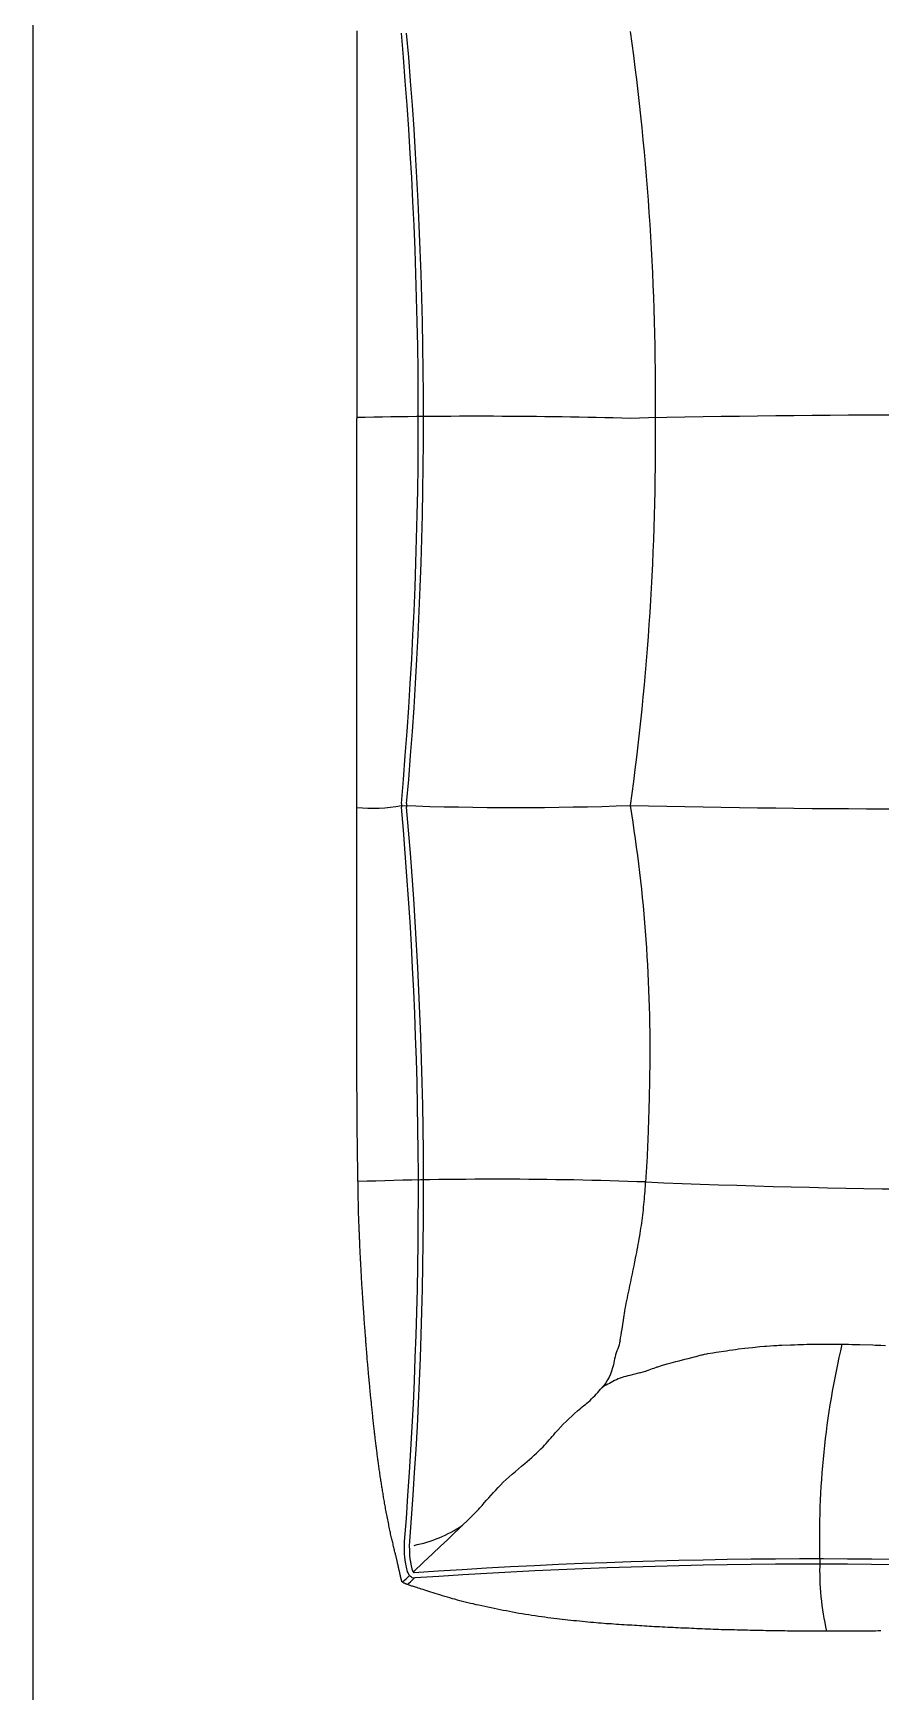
# Model space of a CAD drawing. Extents: x 185064 to 343242, y -369192 to -264966.
# Drawn here: x 227647 to 228468, y -293222 to -291615 of the extents above; entities that cross this region are included whole.
import ezdxf

# ---------------------------------------------------------------- set-up
doc = ezdxf.new("R2010")
doc.units = 0
doc.layers.add('01-12-Low Furniture', color=2, linetype='Continuous')
doc.layers.add('打印框', color=4, linetype='Continuous')

# ---------------------------------------------------------------- blocks, each defined once
blk = doc.blocks.new('332344')
at = {"layer": '01-12-Low Furniture', "color": 3}
for p, q in [((234947.4, -291613), (234947.4, -291988.4)), ((234947.4, -292363.9), (234947.4, -291988.4)), ((234947.4, -292365.3), (234947.4, -292363.9)), ((234947.4, -292366.7), (234947.4, -292365.3)), ((234947.4, -292368.1), (234947.4, -292366.7)), ((234947.4, -292369.5), (234947.4, -292368.1)), ((234947.4, -292370.8), (234947.4, -292369.5)), ((234947.4, -292622), (234947.4, -292370.8)), ((234947.4, -292623.3), (234947.4, -292622)), ((234947.4, -292624.6), (234947.4, -292623.3)), ((234947.4, -292625.8), (234947.4, -292624.6)), ((234947.4, -292627), (234947.4, -292625.8)), ((234947.4, -292628.3), (234947.4, -292627)), ((234947.5, -292629.5), (234947.4, -292628.3)), ((234947.5, -292630.6), (234947.5, -292629.5)), ((234947.5, -292631.8), (234947.5, -292630.6)), ((234947.5, -292633), (234947.5, -292631.8)), ((234947.5, -292634.2), (234947.5, -292633)), ((234947.5, -292635.4), (234947.5, -292634.2)), ((234947.5, -292636.6), (234947.5, -292635.4)), ((234947.5, -292637.9), (234947.5, -292636.6)), ((234947.5, -292639.1), (234947.5, -292637.9)), ((234947.5, -292640.4), (234947.5, -292639.1)), ((234947.6, -292641.7), (234947.5, -292640.4)), ((234947.6, -292643), (234947.6, -292641.7)), ((234947.6, -292644.4), (234947.6, -292643)), ((234947.6, -292645.7), (234947.6, -292644.4)), ((234947.6, -292647), (234947.6, -292645.7)), ((234947.6, -292648.4), (234947.6, -292647)), ((234947.6, -292649.7), (234947.6, -292648.4)), ((234947.6, -292651), (234947.6, -292649.7)), ((234947.6, -292652.3), (234947.6, -292651)), ((234947.7, -292653.6), (234947.6, -292652.3)), ((234947.7, -292654.9), (234947.7, -292653.6)), ((234947.7, -292656.1), (234947.7, -292654.9)), ((234947.7, -292657.4), (234947.7, -292656.1)), ((234947.7, -292658.7), (234947.7, -292657.4)), ((234947.7, -292659.9), (234947.7, -292658.7)), ((234947.7, -292661.2), (234947.7, -292659.9)), ((234947.7, -292662.5), (234947.7, -292661.2)), ((234947.8, -292663.7), (234947.7, -292662.5)), ((234947.8, -292665), (234947.8, -292663.7)), ((234947.8, -292666.3), (234947.8, -292665)), ((234947.8, -292667.6), (234947.8, -292666.3)), ((234947.8, -292669), (234947.8, -292667.6)), ((234947.8, -292670.3), (234947.8, -292669)), ((234947.8, -292671.7), (234947.8, -292670.3)), ((234947.8, -292673.1), (234947.8, -292671.7)), ((234947.8, -292674.4), (234947.8, -292673.1)), ((234947.9, -292675.8), (234947.8, -292674.4)), ((234947.9, -292677.2), (234947.9, -292675.8)), ((234947.9, -292678.5), (234947.9, -292677.2)), ((234947.9, -292679.8), (234947.9, -292678.5)), ((234947.9, -292681.1), (234947.9, -292679.8)), ((234947.9, -292682.4), (234947.9, -292681.1)), ((234947.9, -292683.6), (234947.9, -292682.4)), ((234947.9, -292684.8), (234947.9, -292683.6)), ((234948, -292686), (234947.9, -292684.8)), ((234948, -292687.2), (234948, -292686)), ((234948, -292688.4), (234948, -292687.2)), ((234948, -292689.6), (234948, -292688.4)), ((234948, -292690.8), (234948, -292689.6)), ((234948, -292692), (234948, -292690.8)), ((234948.1, -292693.3), (234948, -292692)), ((234948.1, -292694.5), (234948.1, -292693.3)), ((234948.1, -292695.7), (234948.1, -292694.5)), ((234948.1, -292697), (234948.1, -292695.7)), ((234948.1, -292698.2), (234948.1, -292697)), ((234948.1, -292699.4), (234948.1, -292698.2)), ((234948.1, -292700.7), (234948.1, -292699.4)), ((234948.2, -292701.9), (234948.1, -292700.7)), ((234948.2, -292703.2), (234948.2, -292701.9)), ((234948.2, -292704.4), (234948.2, -292703.2)), ((234948.2, -292705.7), (234948.2, -292704.4)), ((234948.2, -292706.9), (234948.2, -292705.7)), ((234948.2, -292708.2), (234948.2, -292706.9)), ((234948.3, -292709.5), (234948.2, -292708.2)), ((234948.3, -292710.7), (234948.3, -292709.5)), ((234948.3, -292712), (234948.3, -292710.7)), ((234948.3, -292713.3), (234948.3, -292712)), ((234948.3, -292714.6), (234948.3, -292713.3)), ((234948.4, -292715.9), (234948.3, -292714.6)), ((234948.4, -292717.2), (234948.4, -292715.9)), ((234948.4, -292718.5), (234948.4, -292717.2)), ((234948.4, -292719.7), (234948.4, -292718.5)), ((234948.4, -292721), (234948.4, -292719.7)), ((234948.5, -292722.2), (234948.4, -292721)), ((234948.5, -292723.5), (234948.5, -292722.2)), ((234948.5, -292724.7), (234948.5, -292723.5)), ((234948.5, -292726), (234948.5, -292724.7)), ((234948.5, -292727.3), (234948.5, -292726)), ((234948.6, -292728.6), (234948.5, -292727.3)), ((234948.6, -292729.9), (234948.6, -292728.6)), ((234948.6, -292731.2), (234948.6, -292729.9)), ((234948.6, -292732.6), (234948.6, -292731.2)), ((234948.6, -292734), (234948.6, -292732.6)), ((234948.7, -292735.4), (234948.6, -292734)), ((234948.7, -292736.7), (234948.7, -292735.4)), ((234948.7, -292738.1), (234948.7, -292736.7)), ((234948.7, -292739.5), (234948.7, -292738.1)), ((234948.7, -292740.8), (234948.7, -292739.5)), ((234948.8, -292742.1), (234948.7, -292740.8)), ((234948.8, -292743.4), (234948.8, -292742.1)), ((234948.8, -292744.7), (234948.8, -292743.4)), ((234948.8, -292745.9), (234948.8, -292744.7)), ((234948.9, -292747.2), (234948.8, -292745.9)), ((234948.9, -292748.4), (234948.9, -292747.2)), ((234948.9, -292749.6), (234948.9, -292748.4)), ((234949, -292750.8), (234948.9, -292749.6)), ((234949, -292752), (234949, -292750.8)), ((234949, -292753.2), (234949, -292752)), ((234949, -292754.4), (234949, -292753.2)), ((234949.1, -292755.6), (234949, -292754.4)), ((234949.1, -292756.8), (234949.1, -292755.6)), ((234949.1, -292758), (234949.1, -292756.8)), ((234949.2, -292759.2), (234949.1, -292758)), ((234949.2, -292760.5), (234949.2, -292759.2)), ((234949.3, -292761.7), (234949.2, -292760.5)), ((234949.3, -292763), (234949.3, -292761.7)), ((234949.4, -292764.3), (234949.3, -292763)), ((234949.4, -292765.6), (234949.4, -292764.3)), ((234949.5, -292766.9), (234949.4, -292765.6)), ((234949.5, -292768.2), (234949.5, -292766.9)), ((234949.6, -292769.6), (234949.5, -292768.2)), ((234949.6, -292770.9), (234949.6, -292769.6)), ((234949.7, -292772.2), (234949.6, -292770.9)), ((234949.7, -292773.5), (234949.7, -292772.2)), ((234949.8, -292774.8), (234949.7, -292773.5)), ((234949.8, -292776.1), (234949.8, -292774.8)), ((234949.9, -292777.3), (234949.8, -292776.1)), ((234949.9, -292778.6), (234949.9, -292777.3)), ((234950, -292779.9), (234949.9, -292778.6)), ((234950, -292781.1), (234950, -292779.9)), ((234950.1, -292782.3), (234950, -292781.1)), ((234950.1, -292783.5), (234950.1, -292782.3)), ((234950.2, -292784.7), (234950.1, -292783.5)), ((234950.2, -292785.9), (234950.2, -292784.7)), ((234950.3, -292787.1), (234950.2, -292785.9)), ((234950.3, -292788.3), (234950.3, -292787.1)), ((234950.4, -292789.5), (234950.3, -292788.3)), ((234950.4, -292790.8), (234950.4, -292789.5)), ((234950.5, -292792), (234950.4, -292790.8)), ((234950.6, -292793.3), (234950.5, -292792)), ((234950.6, -292794.6), (234950.6, -292793.3)), ((234950.7, -292795.9), (234950.6, -292794.6)), ((234950.7, -292797.2), (234950.7, -292795.9)), ((234950.8, -292798.5), (234950.7, -292797.2)), ((234950.9, -292799.7), (234950.8, -292798.5)), ((234950.9, -292801), (234950.9, -292799.7)), ((234951, -292802.2), (234950.9, -292801)), ((234951, -292803.3), (234951, -292802.2)), ((234951.1, -292804.5), (234951, -292803.3)), ((234951.2, -292805.6), (234951.1, -292804.5)), ((234951.2, -292806.7), (234951.2, -292805.6)), ((234951.3, -292807.9), (234951.2, -292806.7)), ((234951.3, -292809), (234951.3, -292807.9)), ((234951.4, -292810.2), (234951.3, -292809)), ((234951.5, -292811.4), (234951.4, -292810.2)), ((234951.5, -292812.6), (234951.5, -292811.4)), ((234951.6, -292813.8), (234951.5, -292812.6)), ((234951.7, -292815.1), (234951.6, -292813.8)), ((234951.7, -292816.4), (234951.7, -292815.1)), ((234951.8, -292817.7), (234951.7, -292816.4)), ((234951.9, -292819), (234951.8, -292817.7)), ((234952, -292820.3), (234951.9, -292819)), ((234952, -292821.7), (234952, -292820.3)), ((234952.1, -292823), (234952, -292821.7)), ((234952.2, -292824.3), (234952.1, -292823)), ((234952.3, -292825.7), (234952.2, -292824.3)), ((234952.4, -292827), (234952.3, -292825.7)), ((234952.4, -292828.4), (234952.4, -292827)), ((234952.5, -292829.7), (234952.4, -292828.4)), ((234952.6, -292831), (234952.5, -292829.7)), ((234952.7, -292832.3), (234952.6, -292831)), ((234952.8, -292833.7), (234952.7, -292832.3)), ((234952.9, -292834.9), (234952.8, -292833.7)), ((234953, -292836.2), (234952.9, -292834.9)), ((234953, -292837.5), (234953, -292836.2)), ((234953.1, -292838.8), (234953, -292837.5)), ((234953.2, -292840), (234953.1, -292838.8)), ((234953.3, -292841.3), (234953.2, -292840)), ((234953.4, -292842.6), (234953.3, -292841.3)), ((234953.5, -292843.8), (234953.4, -292842.6)), ((234953.5, -292845.1), (234953.5, -292843.8)), ((234953.6, -292846.4), (234953.5, -292845.1)), ((234953.7, -292847.7), (234953.6, -292846.4)), ((234953.8, -292849.1), (234953.7, -292847.7)), ((234953.9, -292850.5), (234953.8, -292849.1)), ((234954, -292851.9), (234953.9, -292850.5)), ((234954.1, -292853.4), (234954, -292851.9)), ((234954.2, -292854.9), (234954.1, -292853.4)), ((234954.3, -292856.4), (234954.2, -292854.9)), ((234954.4, -292857.9), (234954.3, -292856.4)), ((234954.5, -292859.4), (234954.4, -292857.9)), ((234954.6, -292860.9), (234954.5, -292859.4)), ((234954.7, -292862.4), (234954.6, -292860.9)), ((234954.8, -292863.8), (234954.7, -292862.4)), ((234954.9, -292865.2), (234954.8, -292863.8)), ((234955, -292866.5), (234954.9, -292865.2)), ((234955.1, -292867.8), (234955, -292866.5)), ((234955.2, -292869), (234955.1, -292867.8)), ((234955.3, -292870.2), (234955.2, -292869)), ((234955.4, -292871.4), (234955.3, -292870.2)), ((234955.5, -292872.5), (234955.4, -292871.4)), ((234955.5, -292873.7), (234955.5, -292872.5)), ((234955.6, -292874.8), (234955.5, -292873.7)), ((234955.7, -292876), (234955.6, -292874.8)), ((234955.8, -292877.1), (234955.7, -292876)), ((234955.9, -292878.2), (234955.8, -292877.1)), ((234956, -292879.4), (234955.9, -292878.2)), ((234956, -292880.5), (234956, -292879.4)), ((234956.1, -292881.7), (234956, -292880.5)), ((234956.2, -292882.8), (234956.1, -292881.7)), ((234956.3, -292884), (234956.2, -292882.8)), ((234956.4, -292885.2), (234956.3, -292884)), ((234956.5, -292886.4), (234956.4, -292885.2)), ((234956.6, -292887.6), (234956.5, -292886.4)), ((234956.7, -292888.8), (234956.6, -292887.6)), ((234956.8, -292890), (234956.7, -292888.8)), ((234956.9, -292891.3), (234956.8, -292890)), ((234957, -292892.6), (234956.9, -292891.3)), ((234957.1, -292893.9), (234957, -292892.6)), ((234957.2, -292895.2), (234957.1, -292893.9)), ((234957.3, -292896.6), (234957.2, -292895.2)), ((234957.4, -292897.9), (234957.3, -292896.6)), ((234957.5, -292899.3), (234957.4, -292897.9)), ((234957.6, -292900.6), (234957.5, -292899.3)), ((234957.7, -292901.9), (234957.6, -292900.6)), ((234957.8, -292903.1), (234957.7, -292901.9)), ((234958, -292904.4), (234957.8, -292903.1)), ((234958.1, -292905.6), (234958, -292904.4)), ((234958.2, -292906.8), (234958.1, -292905.6)), ((234958.3, -292908), (234958.2, -292906.8)), ((234958.4, -292909.2), (234958.3, -292908)), ((234958.5, -292910.5), (234958.4, -292909.2)), ((234958.6, -292911.8), (234958.5, -292910.5)), ((234958.7, -292913.2), (234958.6, -292911.8)), ((234958.9, -292914.7), (234958.7, -292913.2)), ((234959, -292916.2), (234958.9, -292914.7)), ((234959.2, -292917.8), (234959, -292916.2)), ((234959.3, -292919.4), (234959.2, -292917.8)), ((234959.4, -292921), (234959.3, -292919.4)), ((234959.6, -292922.5), (234959.4, -292921)), ((234959.7, -292924.1), (234959.6, -292922.5)), ((234959.9, -292925.5), (234959.7, -292924.1)), ((234960, -292926.9), (234959.9, -292925.5)), ((234960.1, -292928.3), (234960, -292926.9)), ((234960.3, -292929.6), (234960.1, -292928.3)), ((234960.4, -292930.8), (234960.3, -292929.6)), ((234960.5, -292932), (234960.4, -292930.8)), ((234960.6, -292933.2), (234960.5, -292932)), ((234960.7, -292934.4), (234960.6, -292933.2)), ((234960.8, -292935.5), (234960.7, -292934.4)), ((234961, -292936.7), (234960.8, -292935.5)), ((234961.1, -292938), (234961, -292936.7)), ((234961.2, -292939.2), (234961.1, -292938)), ((234961.3, -292940.5), (234961.2, -292939.2)), ((234961.5, -292941.7), (234961.3, -292940.5)), ((234961.6, -292943), (234961.5, -292941.7)), ((234961.8, -292944.4), (234961.6, -292943)), ((234961.9, -292945.7), (234961.8, -292944.4)), ((234962, -292947.1), (234961.9, -292945.7)), ((234962.2, -292948.5), (234962, -292947.1)), ((234962.3, -292950), (234962.2, -292948.5)), ((234962.5, -292951.4), (234962.3, -292950)), ((234962.7, -292952.9), (234962.5, -292951.4)), ((234962.8, -292954.3), (234962.7, -292952.9)), ((234963, -292955.8), (234962.8, -292954.3)), ((234963.1, -292957.2), (234963, -292955.8)), ((234963.3, -292958.6), (234963.1, -292957.2)), ((234963.4, -292960.1), (234963.3, -292958.6)), ((234963.6, -292961.4), (234963.4, -292960.1)), ((234963.7, -292962.8), (234963.6, -292961.4)), ((234963.9, -292964.1), (234963.7, -292962.8)), ((234964, -292965.4), (234963.9, -292964.1)), ((234964.2, -292966.7), (234964, -292965.4)), ((234964.3, -292968), (234964.2, -292966.7)), ((234964.4, -292969.2), (234964.3, -292968)), ((234964.6, -292970.3), (234964.4, -292969.2)), ((234964.7, -292971.5), (234964.6, -292970.3)), ((234964.8, -292972.6), (234964.7, -292971.5)), ((234964.9, -292973.7), (234964.8, -292972.6)), ((234965.1, -292974.9), (234964.9, -292973.7)), ((234965.2, -292976), (234965.1, -292974.9)), ((234965.3, -292977.1), (234965.2, -292976)), ((234965.5, -292978.3), (234965.3, -292977.1)), ((234965.6, -292979.5), (234965.5, -292978.3)), ((234965.8, -292980.7), (234965.6, -292979.5)), ((234965.9, -292981.9), (234965.8, -292980.7)), ((234966.1, -292983.1), (234965.9, -292981.9)), ((234966.2, -292984.4), (234966.1, -292983.1)), ((234966.4, -292985.6), (234966.2, -292984.4)), ((234966.5, -292986.8), (234966.4, -292985.6)), ((234966.7, -292988), (234966.5, -292986.8)), ((234966.8, -292989.2), (234966.7, -292988)), ((234967, -292990.4), (234966.8, -292989.2)), ((234967.1, -292991.6), (234967, -292990.4)), ((234967.3, -292992.7), (234967.1, -292991.6)), ((234967.4, -292993.9), (234967.3, -292992.7)), ((234967.6, -292995), (234967.4, -292993.9)), ((234967.7, -292996.2), (234967.6, -292995)), ((234967.9, -292997.3), (234967.7, -292996.2)), ((234968, -292998.4), (234967.9, -292997.3)), ((234968.2, -292999.5), (234968, -292998.4)), ((234968.3, -293000.6), (234968.2, -292999.5)), ((234968.5, -293001.8), (234968.3, -293000.6)), ((234968.7, -293003), (234968.5, -293001.8)), ((234968.8, -293004.2), (234968.7, -293003)), ((234969, -293005.4), (234968.8, -293004.2)), ((234969.2, -293006.7), (234969, -293005.4)), ((234969.4, -293008.1), (234969.2, -293006.7)), ((234969.6, -293009.5), (234969.4, -293008.1)), ((234969.8, -293010.9), (234969.6, -293009.5)), ((234970, -293012.2), (234969.8, -293010.9)), ((234970.2, -293013.6), (234970, -293012.2)), ((234970.4, -293015), (234970.2, -293013.6)), ((234970.6, -293016.4), (234970.4, -293015)), ((234970.8, -293017.7), (234970.6, -293016.4)), ((234971, -293018.9), (234970.8, -293017.7)), ((234971.2, -293020.2), (234971, -293018.9)), ((234971.4, -293021.4), (234971.2, -293020.2)), ((234971.6, -293022.6), (234971.4, -293021.4)), ((234971.8, -293023.8), (234971.6, -293022.6)), ((234972, -293025), (234971.8, -293023.8)), ((234972.2, -293026.2), (234972, -293025)), ((234972.4, -293027.5), (234972.2, -293026.2)), ((234972.6, -293028.7), (234972.4, -293027.5)), ((234972.8, -293030), (234972.6, -293028.7)), ((234973, -293031.3), (234972.8, -293030)), ((234973.2, -293032.6), (234973, -293031.3)), ((234973.4, -293033.9), (234973.2, -293032.6)), ((234973.6, -293035.3), (234973.4, -293033.9)), ((234973.9, -293036.6), (234973.6, -293035.3)), ((234974.1, -293037.9), (234973.9, -293036.6)), ((234974.3, -293039.3), (234974.1, -293037.9)), ((234974.6, -293040.6), (234974.3, -293039.3)), ((234974.8, -293042), (234974.6, -293040.6)), ((234975.1, -293043.4), (234974.8, -293042)), ((234975.3, -293044.8), (234975.1, -293043.4)), ((234975.6, -293046.3), (234975.3, -293044.8)), ((234975.9, -293047.8), (234975.6, -293046.3)), ((234976.2, -293049.3), (234975.9, -293047.8)), ((234976.5, -293050.8), (234976.2, -293049.3)), ((234976.8, -293052.4), (234976.5, -293050.8)), ((234977.1, -293053.9), (234976.8, -293052.4)), ((234977.4, -293055.5), (234977.1, -293053.9)), ((234977.7, -293057), (234977.4, -293055.5)), ((234978, -293058.5), (234977.7, -293057)), ((234978.3, -293060), (234978, -293058.5)), ((234978.6, -293061.4), (234978.3, -293060)), ((234978.9, -293062.8), (234978.6, -293061.4)), ((234979.1, -293064.2), (234978.9, -293062.8)), ((234979.4, -293065.5), (234979.1, -293064.2)), ((234979.7, -293066.8), (234979.4, -293065.5)), ((234980, -293068), (234979.7, -293066.8)), ((234980.2, -293069.3), (234980, -293068)), ((234980.5, -293070.5), (234980.2, -293069.3)), ((234980.8, -293071.7), (234980.5, -293070.5)), ((234981.1, -293073), (234980.8, -293071.7)), ((234981.3, -293074.2), (234981.1, -293073)), ((234981.6, -293075.4), (234981.3, -293074.2)), ((234981.9, -293076.5), (234981.6, -293075.4)), ((234982.2, -293077.7), (234981.9, -293076.5)), ((234982.5, -293078.9), (234982.2, -293077.7)), ((234982.7, -293080.1), (234982.5, -293078.9)), ((234983, -293081.3), (234982.7, -293080.1)), ((234983.3, -293082.4), (234983, -293081.3)), ((234983.6, -293083.6), (234983.3, -293082.4)), ((234983.9, -293084.7), (234983.6, -293083.6)), ((234984.1, -293085.7), (234983.9, -293084.7)), ((234984.4, -293086.8), (234984.1, -293085.7)), ((234984.6, -293087.7), (234984.4, -293086.8)), ((234984.8, -293088.6), (234984.6, -293087.7)), ((234985, -293089.4), (234984.8, -293088.6)), ((234985.2, -293090.2), (234985, -293089.4)), ((234985.4, -293090.8), (234985.2, -293090.2)), ((234985.5, -293091.5), (234985.4, -293090.8)), ((234985.7, -293092.1), (234985.5, -293091.5)), ((234985.8, -293092.7), (234985.7, -293092.1)), ((234986, -293093.2), (234985.8, -293092.7)), ((234986.1, -293093.7), (234986, -293093.2)), ((234986.2, -293094.3), (234986.1, -293093.7)), ((234986.3, -293094.8), (234986.2, -293094.3)), ((234986.5, -293095.4), (234986.3, -293094.8)), ((234986.6, -293095.9), (234986.5, -293095.4)), ((234986.7, -293096.5), (234986.6, -293095.9)), ((234986.9, -293097.2), (234986.7, -293096.5)), ((234987, -293097.8), (234986.9, -293097.2)), ((234987.2, -293098.6), (234987, -293097.8)), ((234987.4, -293099.4), (234987.2, -293098.6)), ((234987.6, -293100.2), (234987.4, -293099.4)), ((234987.8, -293101), (234987.6, -293100.2)), ((234987.9, -293101.9), (234987.8, -293101)), ((234988.1, -293102.8), (234987.9, -293101.9)), ((234988.3, -293103.6), (234988.1, -293102.8)), ((234988.5, -293104.5), (234988.3, -293103.6)), ((234988.7, -293105.2), (234988.5, -293104.5)), ((234988.8, -293105.9), (234988.7, -293105.2)), ((234989, -293106.6), (234988.8, -293105.9)), ((234989.1, -293107.2), (234989, -293106.6)), ((234989.2, -293107.8), (234989.1, -293107.2)), ((234989.4, -293108.3), (234989.2, -293107.8)), ((234989.5, -293108.7), (234989.4, -293108.3)), ((234989.5, -293109.2), (234989.5, -293108.7)), ((234989.6, -293109.5), (234989.5, -293109.2)), ((234989.7, -293109.9), (234989.6, -293109.5)), ((234989.8, -293110.2), (234989.7, -293109.9)), ((234989.8, -293110.5), (234989.8, -293110.2)), ((234989.9, -293110.7), (234989.8, -293110.5)), ((234990, -293111), (234989.9, -293110.7)), ((234990, -293111.2), (234990, -293111)), ((234990.1, -293111.4), (234990, -293111.2)), ((234990.1, -293111.6), (234990.1, -293111.4)), ((234990.1, -293111.8), (234990.1, -293111.6)), ((234990.2, -293112), (234990.1, -293111.8)), ((234990.2, -293112.2), (234990.2, -293112)), ((234990.3, -293112.3), (234990.2, -293112.2)), ((234990.3, -293112.5), (234990.3, -293112.3)), ((234990.4, -293112.7), (234990.3, -293112.5)), ((234990.4, -293112.9), (234990.4, -293112.7)), ((234990.5, -293113.1), (234990.4, -293112.9)), ((234990.5, -293113.3), (234990.5, -293113.1)), ((234990.6, -293113.5), (234990.5, -293113.3)), ((234990.6, -293113.7), (234990.6, -293113.5)), ((234990.7, -293113.9), (234990.6, -293113.7)), ((234990.7, -293114.1), (234990.7, -293113.9)), ((234990.8, -293114.3), (234990.7, -293114.1)), ((234990.8, -293114.5), (234990.8, -293114.3)), ((234990.9, -293114.7), (234990.8, -293114.5)), ((234990.9, -293114.8), (234990.9, -293114.7)), ((234991, -293114.9), (234990.9, -293114.8)), ((234991, -293115), (234991, -293114.9)), ((234991, -293115.1), (234991, -293115)), ((234991.1, -293115.2), (234991, -293115.1)), ((234991.1, -293115.3), (234991.1, -293115.2)), ((234991.2, -293115.3), (234991.1, -293115.3)), ((234991.2, -293115.4), (234991.2, -293115.3)), ((234991.2, -293115.5), (234991.2, -293115.4)), ((234991.3, -293115.5), (234991.2, -293115.5)), ((234991.3, -293115.6), (234991.3, -293115.5)), ((234991.4, -293115.6), (234991.3, -293115.6)), ((234991.4, -293115.7), (234991.4, -293115.6)), ((234991.5, -293115.8), (234991.4, -293115.7)), ((234991.6, -293115.9), (234991.5, -293115.8)), ((234991.5, -293115.8), (234991.5, -293115.8)), ((234991.7, -293116), (234991.6, -293115.9)), ((234991.6, -293115.9), (234991.6, -293115.9)), ((234991.8, -293116.1), (234991.7, -293116)), ((234991.7, -293116), (234991.7, -293116)), ((234991.9, -293116.1), (234991.8, -293116.1)), ((234991.9, -293116.2), (234991.9, -293116.1)), ((234992, -293116.3), (234991.9, -293116.2)), ((234992.1, -293116.3), (234992, -293116.3)), ((234992.3, -293116.4), (234992.1, -293116.3)), ((234992.4, -293116.5), (234992.3, -293116.4)), ((234992.6, -293116.6), (234992.4, -293116.5)), ((234992.8, -293116.7), (234992.6, -293116.6)), ((234992.9, -293116.8), (234992.8, -293116.7)), ((234993.1, -293116.9), (234992.9, -293116.8)), ((234993.3, -293117), (234993.1, -293116.9)), ((234993.5, -293117.1), (234993.3, -293117)), ((234993.7, -293117.2), (234993.5, -293117.1)), ((234994, -293117.3), (234993.7, -293117.2)), ((234994.2, -293117.4), (234994, -293117.3)), ((234994.4, -293117.5), (234994.2, -293117.4)), ((234994.7, -293117.6), (234994.4, -293117.5)), ((234994.9, -293117.7), (234994.7, -293117.6)), ((234995.2, -293117.8), (234994.9, -293117.7)), ((234995.5, -293117.9), (234995.2, -293117.8)), ((234995.8, -293118), (234995.5, -293117.9)), ((234996.2, -293118.2), (234995.8, -293118)), ((234996.6, -293118.3), (234996.2, -293118.2)), ((234997, -293118.4), (234996.6, -293118.3)), ((234997.5, -293118.6), (234997, -293118.4)), ((234998, -293118.8), (234997.5, -293118.6)), ((234998.6, -293119), (234998, -293118.8)), ((234999.2, -293119.2), (234998.6, -293119)), ((234999.9, -293119.4), (234999.2, -293119.2)), ((235000.6, -293119.7), (234999.9, -293119.4)), ((235001.5, -293120), (235000.6, -293119.7)), ((235002.4, -293120.3), (235001.5, -293120)), ((235003.4, -293120.6), (235002.4, -293120.3)), ((235004.4, -293120.9), (235003.4, -293120.6)), ((235005.6, -293121.3), (235004.4, -293120.9)), ((235006.9, -293121.7), (235005.6, -293121.3)), ((235008.4, -293122.2), (235006.9, -293121.7)), ((235009.9, -293122.7), (235008.4, -293122.2)), ((235011.6, -293123.2), (235009.9, -293122.7)), ((235013.3, -293123.8), (235011.6, -293123.2)), ((235015.2, -293124.4), (235013.3, -293123.8)), ((235017.1, -293125), (235015.2, -293124.4)), ((235019.2, -293125.7), (235017.1, -293125)), ((235021.3, -293126.3), (235019.2, -293125.7)), ((235023.5, -293127), (235021.3, -293126.3)), ((235025.7, -293127.7), (235023.5, -293127)), ((235028, -293128.4), (235025.7, -293127.7)), ((235030.4, -293129.1), (235028, -293128.4)), ((235032.8, -293129.8), (235030.4, -293129.1)), ((235035.2, -293130.6), (235032.8, -293129.8)), ((235037.6, -293131.3), (235035.2, -293130.6)), ((235040.1, -293132), (235037.6, -293131.3)), ((235042.5, -293132.6), (235040.1, -293132)), ((235045, -293133.3), (235042.5, -293132.6)), ((235047.4, -293134), (235045, -293133.3)), ((235049.9, -293134.6), (235047.4, -293134)), ((235052.4, -293135.2), (235049.9, -293134.6)), ((235055, -293135.9), (235052.4, -293135.2)), ((235057.6, -293136.5), (235055, -293135.9)), ((235060.3, -293137.1), (235057.6, -293136.5)), ((235063, -293137.8), (235060.3, -293137.1)), ((235065.8, -293138.4), (235063, -293137.8)), ((235068.7, -293139), (235065.8, -293138.4)), ((235071.6, -293139.7), (235068.7, -293139)), ((235074.5, -293140.3), (235071.6, -293139.7)), ((235077.5, -293140.9), (235074.5, -293140.3)), ((235080.4, -293141.5), (235077.5, -293140.9)), ((235083.4, -293142.2), (235080.4, -293141.5)), ((235086.4, -293142.8), (235083.4, -293142.2)), ((235089.4, -293143.4), (235086.4, -293142.8)), ((235092.4, -293143.9), (235089.4, -293143.4)), ((235095.4, -293144.5), (235092.4, -293143.9)), ((235098.4, -293145.1), (235095.4, -293144.5)), ((235101.5, -293145.6), (235098.4, -293145.1)), ((235104.5, -293146.2), (235101.5, -293145.6)), ((235107.6, -293146.7), (235104.5, -293146.2)), ((235110.8, -293147.2), (235107.6, -293146.7)), ((235114, -293147.7), (235110.8, -293147.2)), ((235117.1, -293148.2), (235114, -293147.7)), ((235120.3, -293148.7), (235117.1, -293148.2)), ((235123.5, -293149.1), (235120.3, -293148.7)), ((235126.6, -293149.5), (235123.5, -293149.1)), ((235129.6, -293150), (235126.6, -293149.5)), ((235132.6, -293150.4), (235129.6, -293150)), ((235135.5, -293150.7), (235132.6, -293150.4)), ((235138.4, -293151.1), (235135.5, -293150.7)), ((235141.2, -293151.5), (235138.4, -293151.1)), ((235143.9, -293151.8), (235141.2, -293151.5)), ((235146.6, -293152.1), (235143.9, -293151.8)), ((235149.3, -293152.4), (235146.6, -293152.1)), ((235152, -293152.7), (235149.3, -293152.4)), ((235154.8, -293153), (235152, -293152.7)), ((235157.5, -293153.3), (235154.8, -293153)), ((235160.3, -293153.6), (235157.5, -293153.3)), ((235163.1, -293153.9), (235160.3, -293153.6)), ((235165.8, -293154.2), (235163.1, -293153.9)), ((235168.6, -293154.4), (235165.8, -293154.2)), ((235171.3, -293154.7), (235168.6, -293154.4)), ((235174, -293154.9), (235171.3, -293154.7)), ((235176.7, -293155.2), (235174, -293154.9)), ((235179.3, -293155.4), (235176.7, -293155.2)), ((235181.8, -293155.6), (235179.3, -293155.4)), ((235184.3, -293155.8), (235181.8, -293155.6)), ((235186.8, -293156), (235184.3, -293155.8)), ((235189.2, -293156.2), (235186.8, -293156)), ((235191.7, -293156.4), (235189.2, -293156.2)), ((235194.1, -293156.5), (235191.7, -293156.4)), ((235196.5, -293156.7), (235194.1, -293156.5)), ((235199, -293156.9), (235196.5, -293156.7)), ((235201.5, -293157), (235199, -293156.9)), ((235204, -293157.2), (235201.5, -293157)), ((235206.5, -293157.4), (235204, -293157.2)), ((235209, -293157.5), (235206.5, -293157.4)), ((235211.5, -293157.7), (235209, -293157.5)), ((235214, -293157.8), (235211.5, -293157.7)), ((235216.4, -293158), (235214, -293157.8)), ((235218.9, -293158.1), (235216.4, -293158)), ((235221.3, -293158.3), (235218.9, -293158.1)), ((235223.7, -293158.4), (235221.3, -293158.3)), ((235226.1, -293158.6), (235223.7, -293158.4)), ((235228.5, -293158.7), (235226.1, -293158.6)), ((235230.9, -293158.8), (235228.5, -293158.7)), ((235233.4, -293159), (235230.9, -293158.8)), ((235235.8, -293159.1), (235233.4, -293159)), ((235238.4, -293159.2), (235235.8, -293159.1)), ((235240.9, -293159.4), (235238.4, -293159.2)), ((235243.5, -293159.5), (235240.9, -293159.4)), ((235246.1, -293159.6), (235243.5, -293159.5)), ((235248.7, -293159.8), (235246.1, -293159.6)), ((235251.3, -293159.9), (235248.7, -293159.8)), ((235253.9, -293160), (235251.3, -293159.9)), ((235256.4, -293160.1), (235253.9, -293160)), ((235259, -293160.3), (235256.4, -293160.1)), ((235261.5, -293160.4), (235259, -293160.3)), ((235264.1, -293160.5), (235261.5, -293160.4)), ((235266.6, -293160.6), (235264.1, -293160.5)), ((235269.2, -293160.7), (235266.6, -293160.6)), ((235271.7, -293160.9), (235269.2, -293160.7)), ((235274.3, -293161), (235271.7, -293160.9)), ((235276.9, -293161.1), (235274.3, -293161)), ((235279.5, -293161.2), (235276.9, -293161.1)), ((235282.1, -293161.3), (235279.5, -293161.2)), ((235284.8, -293161.4), (235282.1, -293161.3)), ((235287.4, -293161.5), (235284.8, -293161.4)), ((235290.1, -293161.6), (235287.4, -293161.5)), ((235292.8, -293161.7), (235290.1, -293161.6)), ((235295.4, -293161.8), (235292.8, -293161.7)), ((235298, -293161.9), (235295.4, -293161.8)), ((235300.6, -293162), (235298, -293161.9)), ((235303.2, -293162), (235300.6, -293162)), ((235305.8, -293162.1), (235303.2, -293162)), ((235308.3, -293162.2), (235305.8, -293162.1)), ((235310.9, -293162.3), (235308.3, -293162.2)), ((235313.4, -293162.3), (235310.9, -293162.3)), ((235315.9, -293162.4), (235313.4, -293162.3)), ((235318.4, -293162.5), (235315.9, -293162.4)), ((235320.9, -293162.5), (235318.4, -293162.5)), ((235323.4, -293162.6), (235320.9, -293162.5)), ((235326, -293162.6), (235323.4, -293162.6)), ((235328.5, -293162.7), (235326, -293162.6)), ((235331, -293162.7), (235328.5, -293162.7)), ((235333.6, -293162.8), (235331, -293162.7)), ((235336.1, -293162.8), (235333.6, -293162.8)), ((235338.7, -293162.9), (235336.1, -293162.8)), ((235341.3, -293162.9), (235338.7, -293162.9)), ((235343.9, -293163), (235341.3, -293162.9)), ((235346.5, -293163), (235343.9, -293163)), ((235349.1, -293163), (235346.5, -293163)), ((235351.7, -293163.1), (235349.1, -293163)), ((235354.3, -293163.1), (235351.7, -293163.1)), ((235357, -293163.2), (235354.3, -293163.1)), ((235359.6, -293163.2), (235357, -293163.2)), ((235362.2, -293163.2), (235359.6, -293163.2)), ((235364.8, -293163.3), (235362.2, -293163.2)), ((235367.4, -293163.3), (235364.8, -293163.3)), ((235370, -293163.3), (235367.4, -293163.3)), ((235372.6, -293163.3), (235370, -293163.3)), ((235375.1, -293163.3), (235372.6, -293163.3)), ((235377.6, -293163.3), (235375.1, -293163.3)), ((235380.1, -293163.3), (235377.6, -293163.3)), ((235382.5, -293163.4), (235380.1, -293163.3)), ((235384.9, -293163.4), (235382.5, -293163.4)), ((235387.2, -293163.4), (235384.9, -293163.4)), ((235389.6, -293163.4), (235387.2, -293163.4)), ((235392, -293163.4), (235389.6, -293163.4)), ((235394.3, -293163.4), (235392, -293163.4)), ((235396.7, -293163.4), (235394.3, -293163.4)), ((235399.1, -293163.4), (235396.7, -293163.4)), ((235401.6, -293163.4), (235399.1, -293163.4)), ((235404.1, -293163.4), (235401.6, -293163.4)), ((235406.6, -293163.4), (235404.1, -293163.4)), ((235409.1, -293163.4), (235406.6, -293163.4)), ((235411.6, -293163.4), (235409.1, -293163.4)), ((235414.2, -293163.4), (235411.6, -293163.4)), ((235416.8, -293163.4), (235414.2, -293163.4)), ((235419.3, -293163.4), (235416.8, -293163.4)), ((235421.9, -293163.4), (235419.3, -293163.4)), ((235424.4, -293163.4), (235421.9, -293163.4)), ((235427, -293163.4), (235424.4, -293163.4)), ((235429.5, -293163.4), (235427, -293163.4)), ((235432.1, -293163.4), (235429.5, -293163.4)), ((235434.6, -293163.4), (235432.1, -293163.4)), ((235437.2, -293163.4), (235434.6, -293163.4)), ((235439.8, -293163.4), (235437.2, -293163.4)), ((235442.3, -293163.3), (235439.8, -293163.4)), ((235444.9, -293163.3), (235442.3, -293163.3)), ((235447.5, -293163.3), (235444.9, -293163.3)), ((235450.1, -293163.3), (235447.5, -293163.3)), ((235452.7, -293163.2), (235450.1, -293163.3)), ((235455.3, -293163.2), (235452.7, -293163.2))]:
    blk.add_line(p, q, dxfattribs=at)
at = {"layer": '01-12-Low Furniture', "color": 1}
for p, q in [((235274.8, -292897.5), (235276.2, -292897.2)), ((235276.2, -292897.2), (235280.3, -292896.1)), ((235280.3, -292896.1), (235281.6, -292895.8)), ((235281.6, -292895.8), (235282.6, -292895.6)), ((235282.6, -292895.6), (235284.5, -292895.2)), ((235284.5, -292895.2), (235286.5, -292894.8)), ((235286.5, -292894.8), (235287.7, -292894.5)), ((235287.7, -292894.5), (235292.6, -292893.7)), ((235292.6, -292893.7), (235295.8, -292893.2)), ((235295.8, -292893.2), (235305.6, -292891.7)), ((235305.6, -292891.7), (235308.2, -292891.3)), ((235308.2, -292891.3), (235311.7, -292890.8)), ((235311.7, -292890.8), (235314.6, -292890.4)), ((235314.6, -292890.4), (235317.5, -292890)), ((235317.5, -292890), (235323.6, -292889.3)), ((235323.6, -292889.3), (235327.2, -292888.9)), ((235327.2, -292888.9), (235331, -292888.5)), ((235331, -292888.5), (235333.5, -292888.2)), ((235333.5, -292888.2), (235338.1, -292887.8)), ((235338.1, -292887.8), (235342.4, -292887.4)), ((235342.4, -292887.4), (235344.4, -292887.3)), ((235344.4, -292887.3), (235348.1, -292887)), ((235348.1, -292887), (235351.3, -292886.8)), ((235351.3, -292886.8), (235354.4, -292886.6)), ((235354.4, -292886.6), (235356.4, -292886.5)), ((235356.4, -292886.5), (235359.4, -292886.3)), ((235359.4, -292886.3), (235367.6, -292886)), ((235367.6, -292886), (235371.6, -292885.9)), ((235371.6, -292885.9), (235375, -292885.7)), ((235375, -292885.7), (235378.9, -292885.6)), ((235378.9, -292885.6), (235380.3, -292885.6)), ((235380.3, -292885.6), (235383.7, -292885.5)), ((235383.7, -292885.5), (235387.8, -292885.5)), ((235387.8, -292885.5), (235392.2, -292885.4)), ((235392.2, -292885.4), (235397.6, -292885.4)), ((235397.6, -292885.4), (235403.9, -292885.4)), ((235403.9, -292885.4), (235407.2, -292885.4)), ((235407.2, -292885.4), (235412.4, -292885.4)), ((235412.4, -292885.4), (235415.9, -292885.4)), ((235415.9, -292885.4), (235420.3, -292885.5)), ((235420.3, -292885.5), (235423.9, -292885.5)), ((235423.9, -292885.5), (235427.2, -292885.6)), ((235427.2, -292885.6), (235429.6, -292885.6)), ((235429.6, -292885.6), (235434.8, -292885.8)), ((235434.8, -292885.8), (235447.6, -292886.1)), ((235447.6, -292886.1), (235449.9, -292886.2)), ((235449.9, -292886.2), (235455.3, -292886.4)), ((235455.3, -292886.4), (235459.8, -292886.6)), ((235221.7, -292913.2), (235225.8, -292911.9)), ((235225.8, -292911.9), (235227.6, -292911.4)), ((235227.6, -292911.4), (235228.7, -292911)), ((235228.7, -292911), (235230.9, -292910.3)), ((235230.9, -292910.3), (235234, -292909.1)), ((235234, -292909.1), (235235.6, -292908.6)), ((235235.6, -292908.6), (235238.5, -292907.5)), ((235238.5, -292907.5), (235239.2, -292907.3)), ((235239.2, -292907.3), (235242.7, -292906.2)), ((235242.7, -292906.2), (235248.3, -292904.6)), ((235248.3, -292904.6), (235252.1, -292903.5)), ((235252.1, -292903.5), (235254.3, -292902.9)), ((235254.3, -292902.9), (235256.5, -292902.3)), ((235256.5, -292902.3), (235259.7, -292901.5)), ((235259.7, -292901.5), (235265.3, -292900)), ((235265.3, -292900), (235268.5, -292899.2)), ((235268.5, -292899.2), (235274.8, -292897.5))]:
    blk.add_line(p, q, dxfattribs=at)
for centre, radius, start, end in [((230752.4, -291988.4), 4254.6, 354.9671, 5.0329), ((232691.7, -291964), 2545.2, 359.4495, 7.9165), ((235062.2, -297524.8), 5538.4, 88.4438, 91.1883), ((232691.7, -292012.9), 2545.2, 352.0835, 0.5505), ((234962.9, -292224.8), 141.4, 263.6881, 281.2979), ((235010.6, -292363.4), 20, 174.9734, 185.0266), ((235101.6, -289126), 3239.4, 268.0362, 271.9638), ((230741.3, -292739), 4265.8, 355.4622, 5.0266), ((233761.6, -292599.5), 1470.1, 359.0442, 9.2385), ((235082.2, -296691.6), 3966, 87.9006, 91.9307), ((236195.4, -293071.1), 799.6, 166.5784, 181.7975), ((234978.2, -292954.3), 128.4, 281.0993, 303.9322), ((235392, -298735.8), 5637.3, 86.3662, 93.9507), ((235654.2, -293104.8), 258.2, 178.0878, 193.1324)]:
    blk.add_arc(centre, radius, start, end, dxfattribs=at)
at = {"layer": '01-12-Low Furniture', "color": 3}
for centre, radius, start, end in [((230758, -291988.4), 4254.1, 354.9665, 5.0335), ((235015.6, -292363.4), 20, 174.9704, 185.0296), ((230751.1, -292738.8), 4261, 355.4581, 5.0296), ((235392, -298732.5), 5639, 86.3613, 93.9556)]:
    blk.add_arc(centre, radius, start, end, dxfattribs=at)
at = {"layer": '01-12-Low Furniture', "color": 8}
for centre, radius, start, end in [((235494.3, -304254.8), 12269.6, 88.68472, 91.31528), ((235494.3, -280097.1), 12269.6, 268.68472, 271.31528), ((235589.3, -284054.2), 8681.6, 267.61138, 271.33536)]:
    blk.add_arc(centre, radius, start, end, dxfattribs=at)
at = {"layer": '01-12-Low Furniture', "color": 1}
for points, knots in [([(235202.5, -292882.2), (235203.1, -292878.4), (235205, -292868.8), (235207.1, -292852.2), (235212, -292829.3), (235217.1, -292805.1), (235221.6, -292781), (235224.8, -292760.4), (235226.5, -292740.1), (235228.2, -292719.8), (235229.3, -292699.6), (235230.1, -292679.3), (235230.8, -292658.4), (235231.2, -292642.1), (235231.4, -292632.5), (235231.5, -292624)], [0, 0, 0, 0, 11.519479, 29.205547, 50.36375, 81.720524, 103.4419, 123.664085, 144.496119, 164.539564, 184.630168, 205.208349, 225.424762, 247.478631, 254.073062, 254.073062, 254.073062, 254.073062]), ([(235202.5, -292882.2), (235201.6, -292887.5), (235197.8, -292894.9), (235195.5, -292911.1), (235190.4, -292921.5), (235184.9, -292927.7)], [0, 0, 0, 0, 16.261552, 24.101672, 49.068812, 49.068812, 49.068812, 49.068812]), ([(235221.7, -292913.2), (235218.5, -292914.2), (235210.2, -292916), (235199.4, -292918.9), (235191.2, -292924.5), (235186.4, -292926), (235184.9, -292927.7)], [0, 0, 0, 0, 9.963537, 25.507639, 32.954324, 39.755387, 39.755387, 39.755387, 39.755387]), ([(235002.2, -293106), (235057.8, -293053.9), (235069.4, -293041.3), (235087.1, -293020.1), (235108.3, -293002.7), (235126.9, -292986.6), (235142.3, -292968.1), (235157.3, -292952.8), (235174.1, -292939.9), (235181.4, -292931.8), (235185.1, -292927.5)], [1.453037, 1.453037, 1.453037, 1.453037, 25.598993, 51.736046, 82.727829, 106.227578, 123.77591, 153.649899, 169.168648, 185.831337, 185.831337, 185.831337, 185.831337]), ([(235003.6, -293111.9), (235002.9, -293112), (235001.1, -293112), (234999, -293110.4), (234997.6, -293108.1), (234996, -293104.8), (234995.4, -293099.7), (234993.7, -293093.2), (234993.4, -293084.4), (234993.7, -293076.4)], [15.071795, 15.071795, 15.071795, 15.071795, 16.016516, 19.9742, 22.114116, 24.641618, 30.648776, 37.534798, 44.58886, 44.58886, 44.58886, 44.58886]), ([(234996.4, -293118.2), (234998.4, -293116.4), (235000.3, -293114.7), (235002.5, -293112.6), (235002.8, -293112.3), (235003.1, -293112)], [0.1840274, 0.1840274, 0.1840274, 0.1840274, 0.9536677, 0.9536677, 1.0988223, 1.0988223, 1.0988223, 1.0988223])]:
    blk.add_open_spline(points, degree=3, knots=knots, dxfattribs=at)
at = {"layer": '01-12-Low Furniture', "color": 3}
blk.add_open_spline([(235003, -293106.9), (235002.9, -293106.9), (235002.9, -293106.9), (235002.7, -293106.7), (235002.7, -293106.7), (235002.5, -293106.5), (235002.5, -293106.4), (235002.3, -293106.2), (235002.2, -293106.1), (235002.1, -293105.8), (235002, -293105.6), (235001.9, -293105.4), (235001.8, -293105.3), (235001.6, -293104.9), (235001.5, -293104.7), (235001.4, -293104.3), (235001.3, -293104.1), (235001.2, -293103.7), (235001.1, -293103.6), (235001, -293103), (235000.9, -293102.5), (235000.7, -293101.6), (235000.6, -293101.2), (235000.4, -293100.3), (235000.3, -293099.7), (235000, -293097.8), (234999.7, -293096.5), (234999.4, -293094.9), (234999.3, -293094.4), (234999.2, -293093.6), (234999.1, -293093.3), (234999, -293092.7), (234999, -293092.5), (234999, -293092), (234998.9, -293091.8), (234998.9, -293091), (234998.9, -293090.5), (234998.8, -293088.7), (234998.5, -293082.7), (234998.7, -293076.2)], degree=3, knots=[18.64097, 18.64097, 18.64097, 18.64097, 19.354001, 19.354001, 20.177729, 20.177729, 21.001458, 21.001458, 21.874116, 21.874116, 22.449559, 22.449559, 23.025002, 23.025002, 24.175889, 24.175889, 25.033417, 25.033417, 25.890945, 25.890945, 27.606002, 27.606002, 29.021686, 29.021686, 30.638321, 30.638321, 34.422021, 34.422021, 35.965765, 35.965765, 37.189349, 37.189349, 38.071487, 38.071487, 38.953624, 38.953624, 40.7179, 40.7179, 44.58886, 44.58886, 44.58886, 44.58886], dxfattribs=at)
at = {"layer": '01-12-Low Furniture', "color": 1}
blk.add_open_spline([(234991.6, -293115.9), (234994, -293113.7), (234996.3, -293111.5), (234998.5, -293109.5)], degree=3, dxfattribs=at)
at = {"layer": '打印框', "color": 8}
blk.add_lwpolyline([(234633.7, -290310.7), (239212.2, -290310.7), (239212.2, -294636.7), (234633.7, -294636.7)], close=True, dxfattribs=at)

msp = doc.modelspace()

# ---------------------------------------------------------------- block references
msp.add_blockref('332344', (-6987, 0))

doc.saveas('drawing.dxf')
